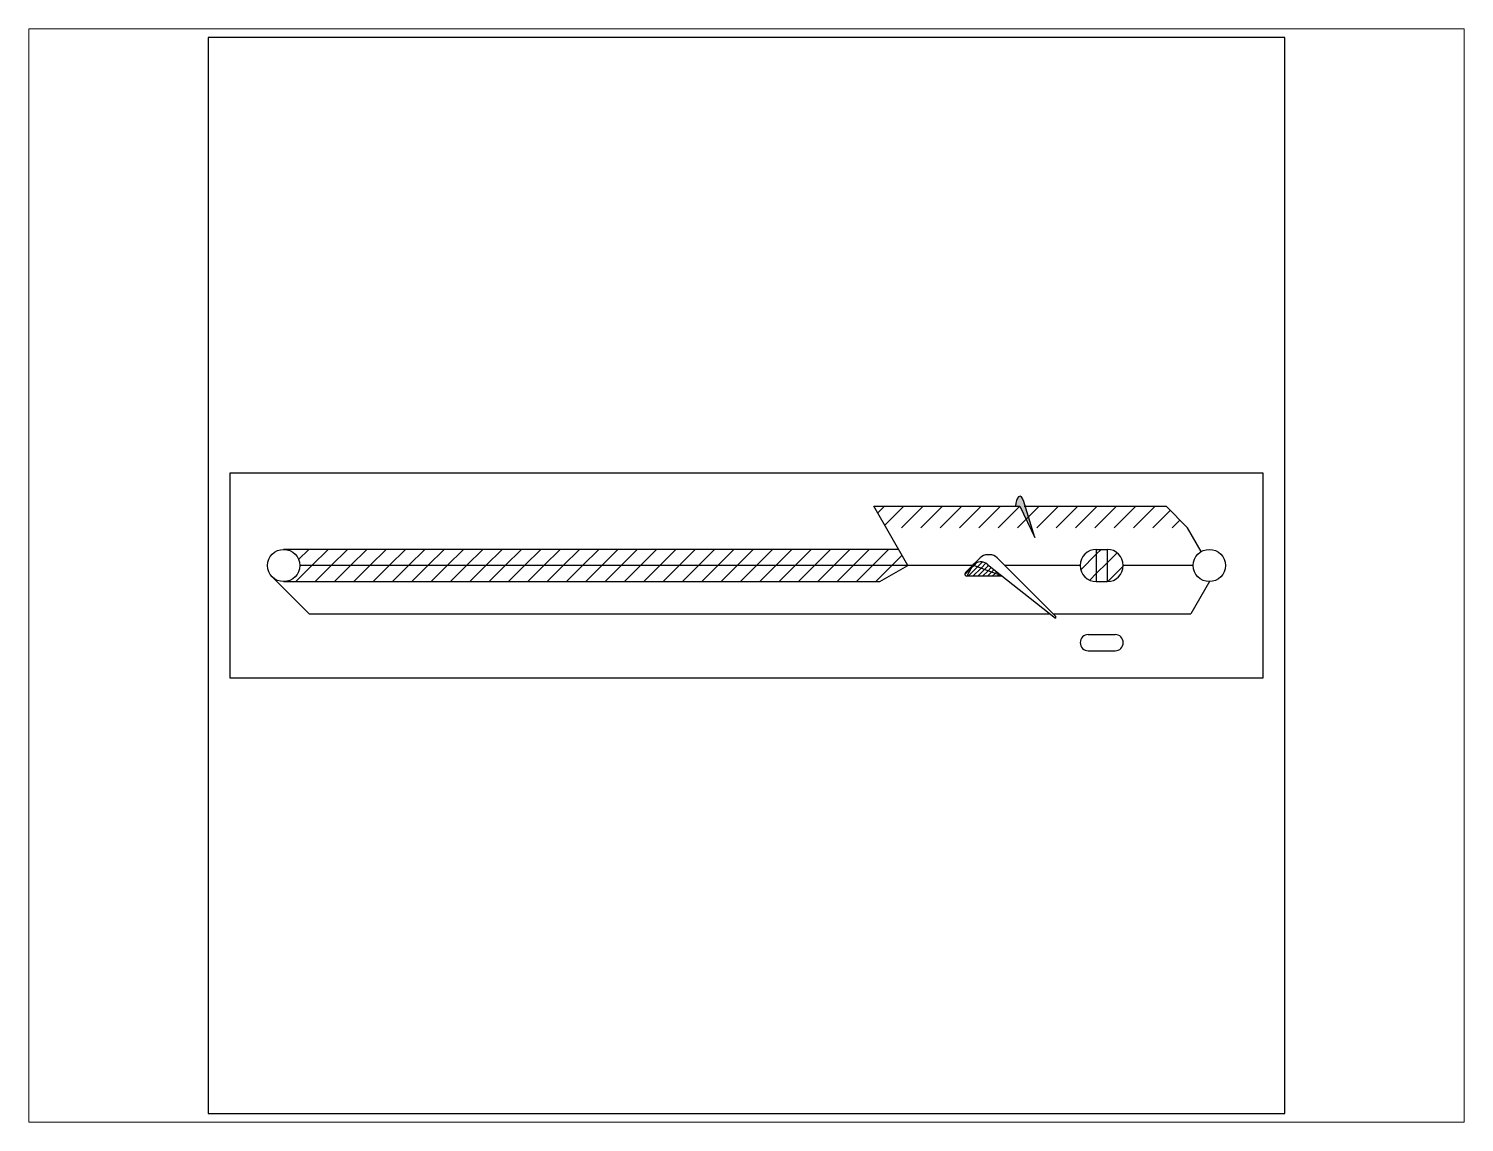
# Paper-space layout 'Layout1' of a CAD drawing. Header units: millimetres. Extents: x 27 to 240, y 20 to 183.
# The model-space entities are those that its viewports show. They can reach past a viewport. Long polylines and large blocks are cut down to what shows.
import ezdxf

# ---------------------------------------------------------------- set-up
doc = ezdxf.new("R2010")
doc.units = ezdxf.units.MM
doc.layers.get('0').update_dxf_attribs({"color": 2})
doc.layers.add('1', color=1, linetype='Continuous')
doc.layers.add('2', color=7, linetype='Continuous')

msp = doc.modelspace()

# ---------------------------------------------------------------- hatches: boundary and pattern name
at = {"layer": '2'}
h = msp.add_hatch(color=256, dxfattribs=at)
edge = h.paths.add_edge_path()
edge.add_ellipse((754, 564.3), major_axis=(0, -9.29), ratio=0.435769, start_angle=149.2621, end_angle=270)
edge.add_line((750, 564.3), (754, 564.3))
edge.add_line((754, 564.3), (767.8, 535.4))
edge.add_line((767.8, 535.4), (757.3, 569.8))
h = msp.add_hatch(dxfattribs=at)
h.set_pattern_fill('ANSI31', color=256, scale=4, style=0)
h.set_pattern_definition([(45, (6e-14, 8.047), (-8.98026, 8.98026), [])])
h.paths.add_polyline_path([(889.8, 564.3), (618.2, 564.3), (629.8, 544.3), (909.8, 544.3)])
h = msp.add_hatch(dxfattribs=at)
h.set_pattern_fill('ANSI31', color=256, scale=4, style=0)
h.paths.add_polyline_path([(641.3, 524.3), (70, 524.3, -0.414214), (85, 509.3), (650, 509.3)])
h = msp.add_hatch(dxfattribs=at)
h.set_pattern_fill('ANSI31', color=256, scale=4)
h.paths.add_polyline_path([(825, 524.3, 1), (825, 494.3)])
h = msp.add_hatch(dxfattribs=at)
h.set_pattern_fill('ANSI31', color=256, scale=4)
h.paths.add_polyline_path([(835, 524.3), (825, 524.3), (825, 494.3), (835, 494.3)])
h = msp.add_hatch(dxfattribs=at)
h.set_pattern_fill('ANSI31', color=256, scale=4)
h.paths.add_polyline_path([(835, 524.3), (835, 494.3, 1)])
h = msp.add_hatch(dxfattribs=at)
h.set_pattern_fill('ANSI31', color=256, scale=4, style=0)
h.paths.add_polyline_path([(650, 509.3), (85, 509.3, -0.414214), (70, 494.3), (624, 494.3)])
h = msp.add_hatch(dxfattribs=at)
h.set_pattern_fill('ANSI31', color=256)
h.paths.add_polyline_path([(710.4, 509.7), (703.4, 502.8, 0.668179), (704.8, 499.3)])
h = msp.add_hatch(dxfattribs=at)
h.set_pattern_fill('ANSI31', color=256)
h.paths.add_polyline_path([(710.4, 509.7), (704.8, 499.3), (737.7, 499.3)])
h = msp.add_hatch(dxfattribs=at)
h.set_pattern_fill('ANSI31', color=256)
h.paths.add_polyline_path([(724, 510.2, 0.392743), (710.4, 509.7), (737.7, 499.3)])

# ---------------------------------------------------------------- linework, layer by layer
at = {"color": 2}
msp.add_lwpolyline([(0, 0), (1000, 0), (1000, 1000), (0, 1000)], close=True, dxfattribs=at)
at = {"layer": '1', "color": 1}
for p, q in [((980, 595.1), (20, 595.1)), ((20, 595.1), (20, 404.9)), ((980, 404.9), (980, 595.1)), ((20, 404.9), (980, 404.9))]:
    msp.add_line(p, q, dxfattribs=at)
at = {"layer": '2'}
for p, q in [((618.2, 564.3), (754, 564.3)), ((650, 509.3), (618.2, 564.3)), ((754, 564.3), (767.8, 535.4)), ((767.8, 535.4), (757.3, 569.8)), ((758.1, 564.3), (889.8, 564.3)), ((909.8, 544.3), (889.8, 564.3)), ((922.5, 522.3), (909.8, 544.3)), ((641.3, 524.3), (70, 524.3)), ((825, 524.3), (835, 524.3)), ((825, 524.3), (825, 494.3)), ((835, 524.3), (835, 494.3)), ((650, 509.3), (85, 509.3)), ((624, 494.3), (650, 509.3)), ((710, 509.3), (650, 509.3)), ((703.4, 502.8), (710.4, 509.7)), ((710.4, 509.7), (704.8, 499.3)), ((710.4, 509.7), (717.1, 516.4)), ((737.7, 499.3), (710.4, 509.7)), ((724, 510.2), (787.1, 460.3)), ((725.9, 519.3), (724.1, 519.3)), ((732.9, 516.4), (787.1, 462.3)), ((810, 509.3), (740, 509.3)), ((915, 509.3), (850, 509.3)), ((93.8, 464.3), (59.4, 498.7)), ((70, 494.3), (624, 494.3)), ((737.7, 499.3), (704.8, 499.3)), ((825, 494.3), (835, 494.3)), ((930, 494.3), (912.7, 464.3)), ((93.8, 464.3), (781.9, 464.3)), ((785, 464.3), (912.7, 464.3)), ((787.1, 462.3), (787.1, 460.3)), ((817.5, 445.1), (842.5, 445.1)), ((817.5, 430.1), (842.5, 430.1))]:
    msp.add_line(p, q, dxfattribs=at)
for centre in [(70, 509.3), (930, 509.3)]:
    msp.add_circle(centre, 15, dxfattribs=at)
for centre, radius, start, end in [((825, 509.3), 15, 90, 270), ((835, 509.3), 15, 270, 90), ((717.4, 502.7), 10, 49.2316, 135), ((724.1, 509.3), 10, 90, 135), ((725.9, 509.3), 10, 45, 90), ((704.8, 501.3), 2, 135, 270), ((817.5, 437.6), 7.5, 90, 270), ((842.5, 437.6), 7.5, 270, 90)]:
    msp.add_arc(centre, radius, start, end, dxfattribs=at)
msp.add_ellipse((754, 564.3), major_axis=(0, -9.29), ratio=0.435769, start_param=2.160143, end_param=4.712389, dxfattribs=at)

psp = doc.layouts.get("Layout1")

# ---------------------------------------------------------------- viewports
at = {"layer": '2'}
psp.add_viewport(center=(133.35, 101.6), size=(213.36, 162.56), view_center_point=(500, 500), view_height=1016.1725, dxfattribs=at)

doc.saveas('drawing.dxf')
